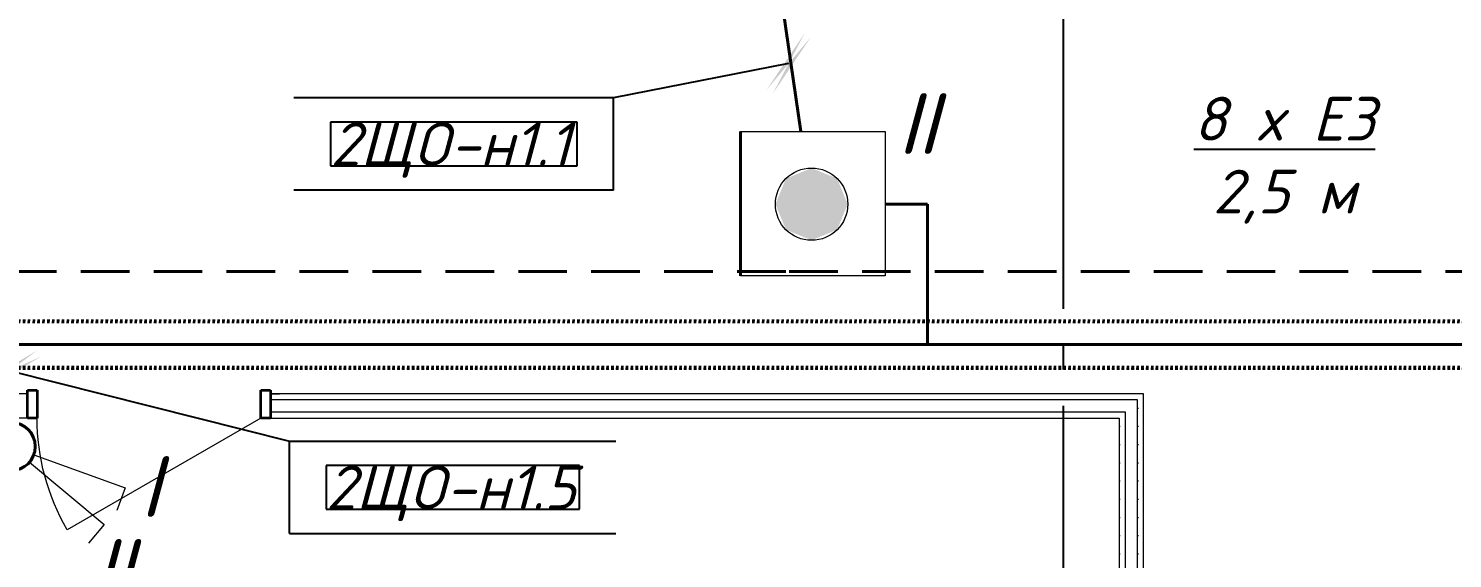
# Model space of a CAD drawing. Header units: millimetres. Extents: x 0 to 1286, y 0 to 420.
# Drawn here: x 295.6 to 354.2, y 133.3 to 155.1 of the extents above; entities that cross this region are included whole.
import ezdxf

# ---------------------------------------------------------------- set-up
doc = ezdxf.new("R2010")
doc.units = ezdxf.units.MM
doc.linetypes.add('JIS_02_2.0', pattern=[3, 2, -1])
doc.linetypes.add('ГОСТ 2.303 5', pattern=[24, 20, -1.5, 1, -1.5])
for name, color, linetype in [('Viewport1ForCustomObjects_0', 7, 'Continuous'), ('Viewport2ForCustomObjects_0', 7, 'Continuous'), ('СПКБ-0000-000-АР#002$0$Двери ArchiCAD', 7, 'Continuous'), ('СПКБ-0000-000-АР#002$0$Стены', 7, 'Continuous'), ('Строительные оси', 7, 'Continuous'), ('ЭМ_ЛОТКИ', 3, 'JIS_02_2.0'), ('ЭО_АВАРИЙНОЕ ОСВЕЩЕНИЕ', 7, 'Continuous'), ('ЭО_РАБОЧЕЕ ОСВЕЩЕНИЕ', 7, 'Continuous')]:
    doc.layers.add(name, color=color, linetype=linetype)
for name, color, linetype, lineweight, true_color in [('СПКБ-0000-000-АР#002$0$Двери ArchiCAD_Ном._пера__161', 7, 'Continuous', 13, 0xe11606), ('СПКБ-0000-000-АР#002$0$Двери ArchiCAD_Ном._пера__23', 7, 'Continuous', 35, 0xff6600), ('СПКБ-0000-000-АР#002$0$Двери ArchiCAD_Ном._пера__3', 7, 'Continuous', 18, 0xff6600), ('СПКБ-0000-000-АР#002$0$Стены_Ном._пера__161', 7, 'Continuous', 13, 0xe11606)]:
    doc.layers.add(name, color=color, linetype=linetype, lineweight=lineweight, true_color=true_color)
doc.styles.add('1.8', font='isocpeui.ttf', dxfattribs={"height": 1.8})
doc.styles.add('2.5', font='isocpeui.ttf')
doc.styles.add('CustomTextStyle115', font='isocpeui.ttf', dxfattribs={"height": 1.8})
doc.styles.add('CustomTextStyle154', font='isocpeui.ttf', dxfattribs={"height": 1.8})
pattern_1 = [(0, (0, 0), (0, 75), [0, -75])]

# ---------------------------------------------------------------- blocks, each defined once
blk = doc.blocks.new('*U669')
at = {"color": 0, "linetype": 'ByBlock', "lineweight": -2}
for p, q in [((-100, -31), (-100, -21500)), ((-100, -21500), (-100, -31)), ((-90, -21500), (-90, -31)), ((90, -31), (90, -21500)), ((100, -21500), (100, -31)), ((100, -21500), (100, -31))]:
    blk.add_line(p, q, dxfattribs=at)
blk = doc.blocks.new('*E728')
at = {"layer": 'Строительные оси', "color": 3, "linetype": 'ГОСТ 2.303 5', "lineweight": 25}
blk.add_line((0.431, 258.857), (0.431, -45.143), dxfattribs=at)
at = {"layer": 'ЭО_АВАРИЙНОЕ ОСВЕЩЕНИЕ', "color": 1, "linetype": 'JIS_02_2.0', "lineweight": 40}
for p, q in [((-150.979, 24.391), (-10.844, 24.391)), ((-10.844, 24.391), (43.142, 24.391))]:
    blk.add_line(p, q, dxfattribs=at)
at = {"layer": 'ЭО_РАБОЧЕЕ ОСВЕЩЕНИЕ', "color": 5, "lineweight": 40}
for p, q in [((-13.088, 48.797), (-10.357, 30.16)), ((-12.844, 24.21), (-12.844, 30.16)), ((-5.153, 27.168), (-6.894, 27.168)), ((-5.153, 21.391), (-5.153, 27.168)), ((-5.153, 21.391), (-42.854, 21.391)), ((42.703, 21.391), (-5.153, 21.391))]:
    blk.add_line(p, q, dxfattribs=at)
at = {"layer": 'ЭО_РАБОЧЕЕ ОСВЕЩЕНИЕ', "color": 7, "lineweight": 0}
for p, q in [((-12.844, 30.16), (-6.894, 30.16)), ((-6.894, 30.16), (-6.894, 24.21)), ((-6.894, 24.21), (-12.844, 24.21)), ((-42.086, 16.547), (-39.017, 13.983)), ((-41.913, 16.848), (-38.152, 15.488)), ((-38.152, 15.488), (-38.492, 14.548)), ((-39.017, 13.983), (-39.658, 13.215))]:
    blk.add_line(p, q, dxfattribs=at)
blk.add_circle((-9.919, 27.168), 1.488, dxfattribs=at)
at = {"layer": 'ЭО_РАБОЧЕЕ ОСВЕЩЕНИЕ', "color": 5, "lineweight": 40}
blk.add_circle((-42.854, 17.188), 1, dxfattribs=at)
at = {"layer": 'ЭО_РАБОЧЕЕ ОСВЕЩЕНИЕ', "color": 5, "lineweight": 0}
for points in [[(-10.971, 28.22), (-11.407, 27.168), (-8.432, 27.168)], [(-9.919, 28.655), (-10.971, 28.22), (-8.867, 28.22)], [(-10.971, 28.22), (-8.867, 28.22), (-8.432, 27.168)], [(-11.407, 27.168), (-10.971, 26.116), (-8.867, 26.116)], [(-11.407, 27.168), (-8.432, 27.168), (-8.867, 26.116)], [(-10.971, 26.116), (-8.867, 26.116), (-9.919, 25.68)]]:
    blk.add_solid(points, dxfattribs=at)
blk = doc.blocks.new('СПКБ-0000-000-АР#002$0$Однопольная Дверь 19_4')
at = {"layer": 'СПКБ-0000-000-АР#002$0$Двери ArchiCAD_Ном._пера__161', "color": 12, "linetype": 'Continuous', "lineweight": 13, "true_color": 0xe11606}
for p, q in [((-500, 0), (-537, 0)), ((-500, 0), (-500, -25)), ((500, 0), (500, -25)), ((500, 0), (537, 0)), ((-500, -25), (-500, -75)), ((500, -25), (500, -75)), ((-500, -100), (-537, -100)), ((-500, -75), (-500, -100)), ((500, -75), (500, -100)), ((500, -100), (537, -100))]:
    blk.add_line(p, q, dxfattribs=at)
at = {"layer": 'СПКБ-0000-000-АР#002$0$Двери ArchiCAD_Ном._пера__23', "color": 30, "linetype": 'Continuous', "lineweight": 35, "true_color": 0xff6600}
for p, q in [((-460, 0), (-500, 0)), ((-500, 0), (-500, -115)), ((-460, -115), (-460, 0)), ((500, 0), (460, 0)), ((460, 0), (460, -115)), ((500, -115), (500, 0)), ((-500, -115), (-460, -115)), ((460, -115), (500, -115))]:
    blk.add_line(p, q, dxfattribs=at)
at = {"layer": 'СПКБ-0000-000-АР#002$0$Двери ArchiCAD_Ном._пера__3', "color": 30, "linetype": 'Continuous', "lineweight": 18, "true_color": 0xff6600}
blk.add_line((460, 0), (-336.7, 460), dxfattribs=at)
blk.add_arc((460, 0), 920, 150, 180, dxfattribs=at)
blk = doc.blocks.new('СПКБ-0000-000-АР#002$0$Стена_25', base_point=(273.4, 1836.3))
at = {"layer": 'СПКБ-0000-000-АР#002$0$Стены_Ном._пера__161', "linetype": 'Continuous', "lineweight": 13, "true_color": 0xe11606}
h = blk.add_hatch(dxfattribs=at)
h.set_pattern_fill('ГИПС', color=12, style=0, pattern_type=2)
h.set_pattern_definition(pattern_1)
h.paths.add_polyline_path([(373.4, 1936.3), (-3217.3, 1936.3), (-3217.3, 1911.3), (348.4, 1911.3)])
h = blk.add_hatch(dxfattribs=at)
h.set_pattern_fill('ГИПС', color=12, style=0, pattern_type=2)
h.set_pattern_definition(pattern_1)
h.paths.add_polyline_path([(-3217.3, 1836.3), (273.4, 1836.3), (298.4, 1861.3), (-3217.3, 1861.3)])
at = {"layer": 'СПКБ-0000-000-АР#002$0$Стены_Ном._пера__161', "color": 12, "linetype": 'Continuous', "lineweight": 13, "true_color": 0xe11606}
for p, q in [((-3217.3, 1936.3), (-3180.3, 1936.3)), ((-3217.3, 1911.3), (-3217.3, 1936.3)), ((348.4, 1911.3), (-3217.3, 1911.3)), ((-3217.3, 1861.3), (-3217.3, 1911.3)), ((-3217.3, 1861.3), (298.4, 1861.3)), ((-3217.3, 1836.3), (-3217.3, 1861.3)), ((-3217.3, 1836.3), (-3180.3, 1836.3))]:
    blk.add_line(p, q, dxfattribs=at)
at = {"layer": 'СПКБ-0000-000-АР#002$0$Стены_Ном._пера__161', "color": 12, "linetype": 'Continuous', "lineweight": 13, "true_color": 0xe11606, "flags": 128}
for points in [[(373.4, 1936.3), (-3217.3, 1936.3)], [(-3217.3, 1836.3), (273.4, 1836.3)]]:
    blk.add_lwpolyline(points, dxfattribs=at)
at = {"layer": 'СПКБ-0000-000-АР#002$0$Двери ArchiCAD', "color": 21, "linetype": 'Continuous', "lineweight": 18, "true_color": 0xff9955, "xscale": -1, "zscale": 1000, "rotation": 180}
blk.add_blockref('СПКБ-0000-000-АР#002$0$Однопольная Дверь 19_4', (-3717.3, 1836.3), dxfattribs=at)
blk = doc.blocks.new('СПКБ-0000-000-АР#002$0$Стена_27', base_point=(273.4, 1836.3))
at = {"layer": 'СПКБ-0000-000-АР#002$0$Стены_Ном._пера__161', "linetype": 'Continuous', "lineweight": 13, "true_color": 0xe11606}
h = blk.add_hatch(dxfattribs=at)
h.set_pattern_fill('ГИПС', color=12, style=0, pattern_type=2)
h.set_pattern_definition(pattern_1)
h.paths.add_polyline_path([(373.4, 935.7), (373.4, 1936.3), (348.4, 1911.3), (348.4, 935.7)])
h = blk.add_hatch(dxfattribs=at)
h.set_pattern_fill('ГИПС', color=12, style=0, pattern_type=2)
h.set_pattern_definition(pattern_1)
h.paths.add_polyline_path([(273.4, 1836.3), (273.4, 935.7), (298.4, 935.7), (298.4, 1861.3)])
at = {"layer": 'СПКБ-0000-000-АР#002$0$Стены_Ном._пера__161', "color": 12, "linetype": 'Continuous', "lineweight": 13, "true_color": 0xe11606}
for p, q in [((348.4, 935.7), (348.4, 1911.3)), ((298.4, 1861.3), (298.4, 935.7))]:
    blk.add_line(p, q, dxfattribs=at)
at = {"layer": 'СПКБ-0000-000-АР#002$0$Стены_Ном._пера__161', "color": 12, "linetype": 'Continuous', "lineweight": 13, "true_color": 0xe11606, "flags": 128}
for points in [[(373.4, 935.7), (373.4, 1936.3)], [(273.4, 1836.3), (273.4, 935.7)], [(273.4, 935.7), (373.4, 935.7)]]:
    blk.add_lwpolyline(points, dxfattribs=at)
blk = doc.blocks.new('*E727')
at = {"layer": 'СПКБ-0000-000-АР#002$0$Стены', "color": 12, "lineweight": 13, "true_color": 0xe11606, "xscale": 0.01, "yscale": 0.01, "zscale": 0.01}
for name in ['СПКБ-0000-000-АР#002$0$Стена_25', 'СПКБ-0000-000-АР#002$0$Стена_27']:
    blk.add_blockref(name, (279.052, 67.02), dxfattribs=at)
blk = doc.blocks.new('CustomObjectsInViewport1_0')
at = {"layer": 'ЭО_РАБОЧЕЕ ОСВЕЩЕНИЕ'}
for p, q in [((326.893, 153.687), (319.689, 152.275)), ((319.689, 152.275), (306.543, 152.275)), ((319.689, 148.475), (319.689, 152.275)), ((319.689, 148.475), (306.543, 148.475)), ((294.875, 141.04), (306.366, 138.134)), ((306.366, 138.134), (319.791, 138.134)), ((306.366, 134.334), (306.366, 138.134)), ((306.366, 134.334), (319.791, 134.334))]:
    blk.add_line(p, q, dxfattribs=at)
at = {"layer": 'ЭО_РАБОЧЕЕ ОСВЕЩЕНИЕ', "color": 7, "true_color": 0xffffff}
for p, q in [((318.189, 151.275), (308.043, 151.275)), ((308.043, 151.275), (308.043, 149.475)), ((318.189, 149.475), (318.189, 151.275)), ((308.043, 149.475), (318.189, 149.475)), ((308.043, 149.475), (308.043, 149.475)), ((318.291, 137.134), (307.866, 137.134)), ((307.866, 137.134), (307.866, 135.334)), ((318.291, 135.334), (318.291, 137.134)), ((307.866, 135.334), (318.291, 135.334)), ((307.866, 135.334), (307.866, 135.334))]:
    blk.add_line(p, q, dxfattribs=at)
at = {"layer": 'ЭО_РАБОЧЕЕ ОСВЕЩЕНИЕ'}
for points in [[(326.229, 152.429), (327.807, 154.777), (327.558, 154.944), (325.98, 152.597)], [(296.013, 141.893), (293.583, 140.445), (293.737, 140.187), (296.166, 141.636)]]:
    blk.add_solid(points, dxfattribs=at)
for s, style, p in [('2ЩO-н1.1', 'CustomTextStyle154', (308.043, 149.475)), ('2ЩO-н1.5', 'CustomTextStyle115', (307.866, 135.334))]:
    blk.add_text(s, height=1.8, dxfattribs=dict(at, style=style)).set_placement(p)

msp = doc.modelspace()

# ---------------------------------------------------------------- block references
msp.add_blockref('*E727', (61.438, 72.071))
at = {"layer": 'Viewport1ForCustomObjects_0'}
msp.add_blockref('CustomObjectsInViewport1_0', (0, 0), dxfattribs=at)
at = {"layer": 'Viewport2ForCustomObjects_0'}
msp.add_blockref('*E728', (337.756, 120.729), dxfattribs=at)
at = {"layer": 'ЭМ_ЛОТКИ', "xscale": -0.01, "yscale": 0.01, "zscale": 0.01, "rotation": 270}
msp.add_blockref('*U669', (373.799, 142.119), dxfattribs=at)

# ---------------------------------------------------------------- texts
at = {"layer": 'ЭО_РАБОЧЕЕ ОСВЕЩЕНИЕ', "attachment_point": 5}
for s, insert, char_height, style in [('II', (332.201, 151.218), 2.5, '2.5'), ('{\\L8 x Е3\\P}2,5 м', (347.287, 149.706), 1.8, '1.8'), ('I', (300.641, 136.275), 2.5, '2.5'), ('II', (299.085, 132.858), 2.5, '2.5')]:
    msp.add_mtext(s, dxfattribs=dict(at, insert=insert, char_height=char_height, style=style))

doc.saveas('drawing.dxf')
